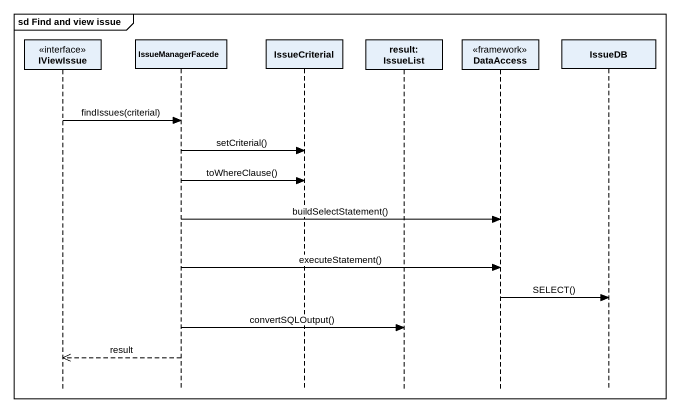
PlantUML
@startuml
mainframe sd Find and view issue
hide footbox
participant IViewIssue <<interface>>
participant IssueManagerFacede
participant IssueCriterial
participant "result: IssueList" as result_IssueList
participant DataAccess <<framework>>
participant IssueDB

IViewIssue -> IssueManagerFacede : findIssues(criterial)
IssueManagerFacede -> IssueCriterial : setCriterial()
IssueManagerFacede -> IssueCriterial : toWhereClause()
IssueManagerFacede -> DataAccess : buildSelectStatement()
IssueManagerFacede -> DataAccess : executeStatement()
DataAccess -> IssueDB : SELECT()
IssueManagerFacede -> result_IssueList : convertSQLOutput()
IssueManagerFacede -->> IViewIssue : result
@enduml
